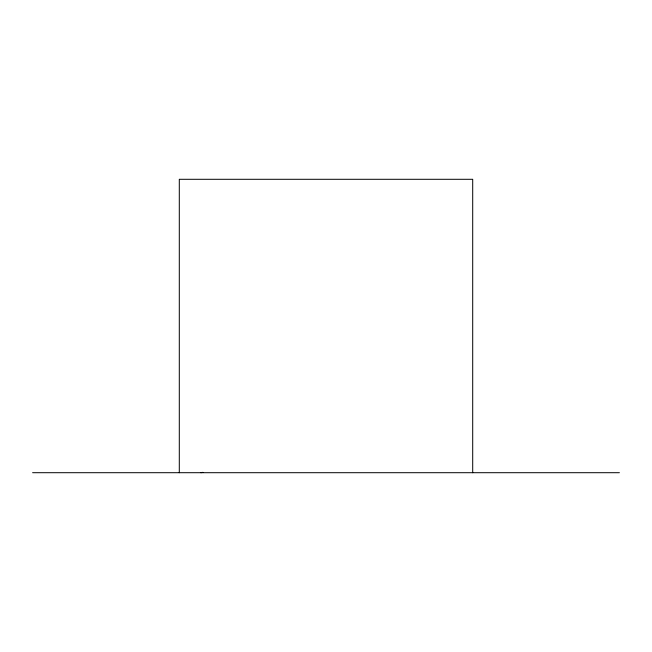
<?xml version="1.0" encoding="UTF-8"?>
<svg xmlns="http://www.w3.org/2000/svg" width="652" height="652" viewBox="0 0 652 652"><rect width="100%" height="100%" fill="white"/><g stroke="black" fill="none" stroke-linecap="round" stroke-linejoin="round"><path stroke-width="0.98" d="M200.906 472.7L202.886 472.35M32.6 472.7L619.4 472.7M472.7 472.7L472.7 179.3L179.3 179.3L179.3 472.7"/></g></svg>
